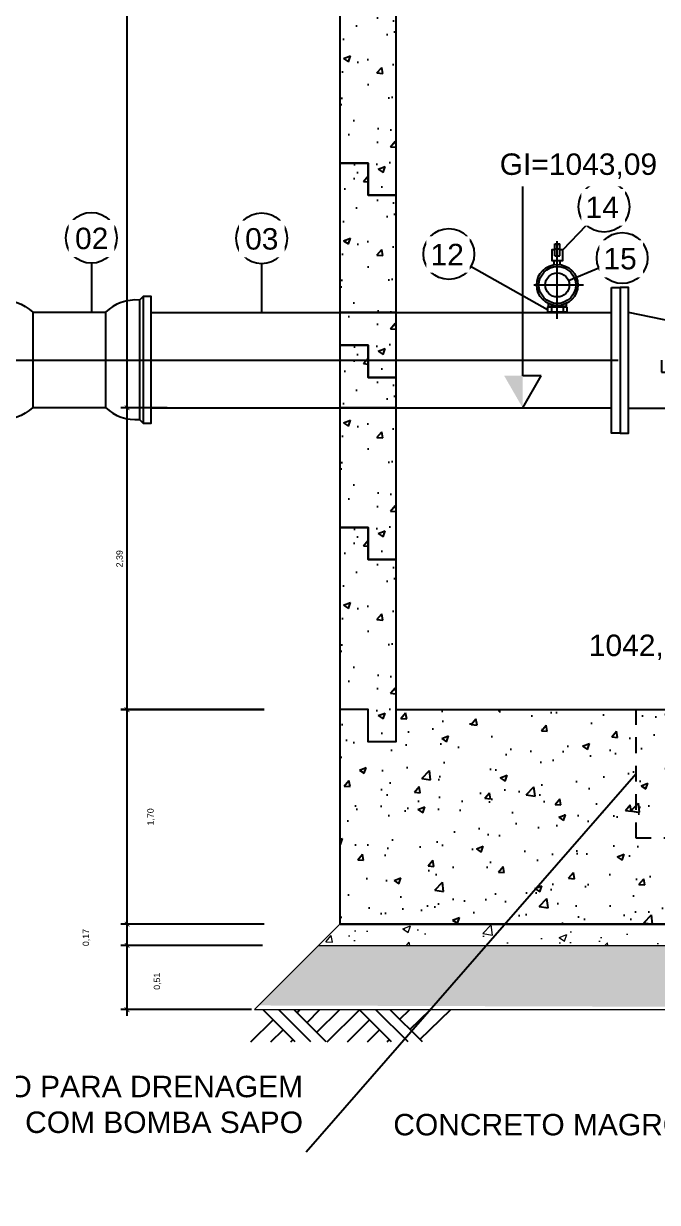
# Model space of a CAD drawing. Extents: x -160 to 364724, y -100 to 7353297.
# Drawn here: x 361672.11 to 361677.14, y 7348029.92 to 7348039.26 of the extents above; entities that cross this region are included whole.
import ezdxf
from ezdxf.enums import TextEntityAlignment as Align

# ---------------------------------------------------------------- set-up
doc = ezdxf.new("R2010")
doc.units = 0
doc.header["$LTSCALE"] = 5
for name, pattern in [('HIDDEN', [0.375, 0.25, -0.125]), ('SGC_DASHDOT', [1, 0.5, -0.25, 0, -0.25]), ('SGC_HIDDEN', [0.375, 0.25, -0.125])]:
    doc.linetypes.add(name, pattern=pattern)
doc.layers.add('00-trabalho', color=7, linetype='Continuous', lineweight=25)
for name, color, linetype in [('01-CONTINUA', 1, 'Continuous'), ('BOLA LM', 1, 'Continuous'), ('CONEXÃO', 4, 'Continuous'), ('FLANGES', 2, 'Continuous'), ('GER-SIMBOLOS', 1, 'Continuous'), ('HACHURAS', 1, 'Continuous'), ('PAREDE CONCRETO CORTE', 5, 'Continuous'), ('PROJECAO', 1, 'HIDDEN'), ('Q-PLATO', 5, 'Continuous'), ('SANC_COTAS', 1, 'Continuous'), ('SANC_TEXTO', 2, 'Continuous'), ('SGC-Conexoes (Linhas Externas)', 3, 'Continuous'), ('SGC-Eixos', 253, 'SGC_DASHDOT'), ('SGC-PONTAS', 1, 'SGC_HIDDEN'), ('SGC-Tubos (Desenho Bifilar)', 3, 'Continuous'), ('VEGETAÇÃO', 7, 'Continuous')]:
    doc.layers.add(name, color=color, linetype=linetype)
doc.styles.add('R-80', font='arial.ttf')
doc.styles.get("Standard").update_dxf_attribs({"font": 'arial.ttf'})
doc.dimstyles.new('GERAL - 25', dxfattribs={"dimscale": 0.025, "dimtxt": 2, "dimasz": 1.5, "dimexe": 2, "dimexo": 1, "dimgap": 1, "dimtad": 1, "dimzin": 0, "dimtxsty": 'R-80', "dimblk": 'ARCHTICK', "dimcen": 0, "dimdle": 2, "dimclrd": 1, "dimclre": 1, "dimclrt": 2, "dimadec": 0, "dimazin": 0, "dimtfac": 0.5, "dimtmove": 2, "dimatfit": 3, "dimldrblk": 'OPEN90', "dimfxl": 1, "dimtolj": 1, "dimtzin": 0, "dimarcsym": 0})
doc.dimstyles.new('LEADER - 25', dxfattribs={"dimscale": 0.025, "dimtxt": 2, "dimasz": 1.5, "dimexe": 2, "dimexo": 1, "dimgap": 1, "dimtad": 1, "dimzin": 0, "dimtxsty": 'R-80', "dimcen": 0, "dimdle": 2, "dimclrd": 1, "dimclre": 1, "dimclrt": 2, "dimadec": 0, "dimazin": 0, "dimtfac": 0.5, "dimtmove": 2, "dimatfit": 3, "dimfxl": 1, "dimtolj": 1, "dimtzin": 0, "dimarcsym": 0})

# ---------------------------------------------------------------- blocks, each defined once
blk = doc.blocks.new('A$Cbd690669')
at = {"layer": 'FLANGES'}
for points in [[(0, -0.17), (0, 0.17), (0.02, 0.17), (0.02, -0.17)], [(0.3, -0.115), (0.3, 0.17), (0.281, 0.17), (0.281, -0.115)]]:
    blk.add_lwpolyline(points, close=True, dxfattribs=at)
at = {"layer": 'SGC-Conexoes (Linhas Externas)'}
for p, q in [((0.281, 0.1125), (0.02, 0.1125)), ((0.281, -0.0575), (0.02, -0.111))]:
    blk.add_line(p, q, dxfattribs=at)
blk = doc.blocks.new('_ARCHTICK')
at = {"color": 0, "linetype": 'ByBlock', "const_width": 0.15}
blk.add_lwpolyline([(-0.5, -0.5), (0.5, 0.5)], dxfattribs=at)
blk = doc.blocks.new('*D446')
at = {"layer": 'Defpoints', "color": 0, "transparency": 16777216}
for p in [(361672.9339, 7348036.2119), (361673.2767, 7348036.2119), (361674.0451, 7348033.8204)]:
    blk.add_point(p, dxfattribs=at)
at = {"layer": 'SANC_COTAS', "color": 1, "lineweight": -2, "transparency": 16777216}
for p, q in [((361672.9339, 7348033.7704), (361672.9339, 7348036.2619)), ((361673.2517, 7348036.2119), (361672.8839, 7348036.2119)), ((361674.0201, 7348033.8204), (361672.8839, 7348033.8204))]:
    blk.add_line(p, q, dxfattribs=at)
at = {"layer": 'SANC_COTAS', "color": 1, "lineweight": -2, "transparency": 16777216, "xscale": 0.03750000000000001, "yscale": 0.03750000000000001, "zscale": 0.03750000000000001}
for p, rotation in [((361672.9339, 7348036.2119), 90), ((361672.9339, 7348033.8204), 270)]:
    blk.add_blockref('_ARCHTICK', p, dxfattribs=dict(at, rotation=rotation))
at = {"layer": 'SANC_COTAS', "color": 2, "transparency": 16777216, "insert": (361672.8788, 7348035.0162), "char_height": 0.05, "attachment_point": 5, "rotation": 90, "style": 'R-80'}
blk.add_mtext('\\A1;2,39', dxfattribs=at)
blk = doc.blocks.new('_Open90')
at = {"color": 0, "linetype": 'ByBlock', "lineweight": -2}
for p, q in [((0, 0), (-1, 0)), ((-0.5, 0.5), (0, 0)), ((0, 0), (-0.5, -0.5))]:
    blk.add_line(p, q, dxfattribs=at)
blk = doc.blocks.new('*D447')
at = {"layer": 'Defpoints', "color": 0, "transparency": 16777216}
for p in [(361672.9339, 7348047.8645), (361674.0954, 7348047.8645), (361673.2767, 7348036.2119)]:
    blk.add_point(p, dxfattribs=at)
at = {"layer": 'SANC_COTAS', "color": 1, "lineweight": -2, "transparency": 16777216}
for p, q in [((361672.9339, 7348036.1619), (361672.9339, 7348047.9145)), ((361674.0704, 7348047.8645), (361672.8839, 7348047.8645)), ((361673.2517, 7348036.2119), (361672.8839, 7348036.2119))]:
    blk.add_line(p, q, dxfattribs=at)
at = {"layer": 'SANC_COTAS', "color": 1, "lineweight": -2, "transparency": 16777216, "xscale": 0.03750000000000001, "yscale": 0.03750000000000001, "zscale": 0.03750000000000001}
for p, rotation in [((361672.9339, 7348047.8645), 90), ((361672.9339, 7348036.2119), 270)]:
    blk.add_blockref('_ARCHTICK', p, dxfattribs=dict(at, rotation=rotation))
at = {"layer": 'SANC_COTAS', "color": 2, "transparency": 16777216, "insert": (361672.8788, 7348042.0382), "char_height": 0.05, "attachment_point": 5, "rotation": 90, "style": 'R-80'}
blk.add_mtext('\\A1;11,65', dxfattribs=at)
blk = doc.blocks.new('NIVEL2')
at = {"linetype": 'Continuous'}
for p, q in [((0, 0.6), (0.346, 0.6)), ((0, 0), (0.173, 0.3)), ((0.173, 0.3), (0, 0.3))]:
    blk.add_line(p, q, dxfattribs=at)
blk.add_line((0, 0.3), (0, 0.6))
blk.add_solid([(0, 0.3), (-0.173, 0.3), (0, 0)], dxfattribs=at)
at = {"color": 0, "linetype": 'Continuous'}
blk.add_attdef('COTA-DIR', text='', height=0.2, dxfattribs=at).set_placement((0.426, 0.6), align=Align.MIDDLE_LEFT)
blk = doc.blocks.new('*D440')
at = {"layer": 'Defpoints', "color": 0, "transparency": 16777216}
for p in [(361672.9339, 7348032.1207), (361674.0451, 7348032.1207), (361674.0329, 7348031.9519)]:
    blk.add_point(p, dxfattribs=at)
at = {"layer": 'SANC_COTAS', "color": 1, "lineweight": -2, "transparency": 16777216}
for p, q in [((361674.0201, 7348032.1207), (361672.8839, 7348032.1207)), ((361672.9339, 7348031.9019), (361672.9339, 7348032.1707)), ((361674.0079, 7348031.9519), (361672.8839, 7348031.9519))]:
    blk.add_line(p, q, dxfattribs=at)
at = {"layer": 'SANC_COTAS', "color": 1, "lineweight": -2, "transparency": 16777216, "xscale": 0.03750000000000001, "yscale": 0.03750000000000001, "zscale": 0.03750000000000001}
for p, rotation in [((361672.9339, 7348032.1207), 90), ((361672.9339, 7348031.9519), 270)]:
    blk.add_blockref('_ARCHTICK', p, dxfattribs=dict(at, rotation=rotation))
at = {"layer": 'SANC_COTAS', "color": 2, "transparency": 16777216, "insert": (361672.6124, 7348032.0146), "char_height": 0.05, "attachment_point": 5, "rotation": 90, "style": 'R-80'}
blk.add_mtext('\\A1;0,17', dxfattribs=at)
blk = doc.blocks.new('*D441')
at = {"layer": 'Defpoints', "color": 0, "transparency": 16777216}
for p in [(361672.9339, 7348033.8194), (361674.0451, 7348033.8194), (361674.0451, 7348032.1218)]:
    blk.add_point(p, dxfattribs=at)
at = {"layer": 'SANC_COTAS', "color": 1, "lineweight": -2, "transparency": 16777216}
for p, q in [((361674.0201, 7348033.8194), (361672.8839, 7348033.8194)), ((361672.9339, 7348032.0718), (361672.9339, 7348033.8694)), ((361674.0201, 7348032.1218), (361672.8839, 7348032.1218))]:
    blk.add_line(p, q, dxfattribs=at)
at = {"layer": 'SANC_COTAS', "color": 1, "lineweight": -2, "transparency": 16777216, "xscale": 0.03750000000000001, "yscale": 0.03750000000000001, "zscale": 0.03750000000000001}
for p, rotation in [((361672.9339, 7348033.8194), 90), ((361672.9339, 7348032.1218), 270)]:
    blk.add_blockref('_ARCHTICK', p, dxfattribs=dict(at, rotation=rotation))
at = {"layer": 'SANC_COTAS', "color": 2, "transparency": 16777216, "insert": (361673.1244, 7348032.9706), "char_height": 0.05, "attachment_point": 5, "rotation": 90, "style": 'R-80'}
blk.add_mtext('\\A1;1,70', dxfattribs=at)
blk = doc.blocks.new('*D442')
at = {"layer": 'Defpoints', "color": 0, "transparency": 16777216}
for p in [(361672.9339, 7348031.9519), (361674.0329, 7348031.9519), (361673.9442, 7348031.4434)]:
    blk.add_point(p, dxfattribs=at)
at = {"layer": 'SANC_COTAS', "color": 1, "lineweight": -2, "transparency": 16777216}
for p, q in [((361674.0079, 7348031.9519), (361672.8839, 7348031.9519)), ((361672.9339, 7348031.3934), (361672.9339, 7348032.0019)), ((361673.9192, 7348031.4434), (361672.8839, 7348031.4434))]:
    blk.add_line(p, q, dxfattribs=at)
at = {"layer": 'SANC_COTAS', "color": 1, "lineweight": -2, "transparency": 16777216, "xscale": 0.03750000000000001, "yscale": 0.03750000000000001, "zscale": 0.03750000000000001}
for p, rotation in [((361672.9339, 7348031.9519), 90), ((361672.9339, 7348031.4434), 270)]:
    blk.add_blockref('_ARCHTICK', p, dxfattribs=dict(at, rotation=rotation))
at = {"layer": 'SANC_COTAS', "color": 2, "transparency": 16777216, "insert": (361673.1755, 7348031.6686), "char_height": 0.05, "attachment_point": 5, "rotation": 90, "style": 'R-80'}
blk.add_mtext('\\A1;0,51', dxfattribs=at)
blk = doc.blocks.new('*U348')
at = {"layer": 'GER-SIMBOLOS'}
for p, q in [((-0.587, -0.3), (-0.287, 0)), ((-0.454, -0.3), (-0.154, 0)), ((-0.3, -0.3), (0, 0)), ((0.3, -0.3), (0, 0)), ((0.31, -0.3), (0.61, 0)), ((0.453, -0.3), (0.753, 0)), ((0.599, -0.3), (0.899, 0)), ((-0.563, -0.276), (-0.849, 0)), ((-0.47, -0.183), (-0.659, 0)), ((-0.377, -0.089), (-0.466, 0)), ((0.113, -0.3), (-0.094, -0.094)), ((0.393, -0.207), (0.186, 0)), ((0.486, -0.114), (0.373, 0)), ((0.579, -0.021), (0.559, 0)), ((1.013, -0.3), (0.806, -0.094)), ((-0.074, -0.3), (-0.187, -0.187)), ((0.826, -0.3), (0.713, -0.187)), ((-0.26, -0.3), (-0.28, -0.28)), ((0.64, -0.3), (0.62, -0.28))]:
    blk.add_line(p, q, dxfattribs=at)

msp = doc.modelspace()

# ---------------------------------------------------------------- hatches: boundary and pattern name
at = {"layer": '01-CONTINUA'}
h = msp.add_hatch(dxfattribs=at)
h.set_pattern_fill('GRAVEL', color=9, scale=0.013589)
h.set_pattern_definition([(228.0128, (361682.282423, 7348031.751022), (-2.76129573, -3.1064577), [0.046437, -4.597243]), (184.96974, (361682.251359, 7348031.716506), (4.141943593, 0.345161986), [0.079687, -7.888996]), (132.51045, (361682.171972, 7348031.709603), (3.451619664, -3.79678163), [0.056188, -5.5626415]), (267.2737, (361682.037358, 7348031.623312), (0.345161967, 6.903239325), [0.072566, -7.184049]), (292.83365, (361682.033907, 7348031.550828), (-1.72580983, 4.141943595), [0.071157, -7.044539]), (357.2737, (361682.06152, 7348031.485248), (-6.903239325, 0.345161967), [0.072566, -7.184049]), (37.69424, (361682.134004, 7348031.481796), (-4.487105561, -3.451619663), [0.095965, -9.500531]), (72.25533, (361682.20994, 7348031.540474), (2.416133764, 7.593563257), [0.090601, -8.96949]), (121.42957, (361682.237552, 7348031.626764), (-2.76129573, 4.48710556), [0.072812, -7.208388]), (175.23636, (361682.199585, 7348031.688893), (3.79678163, -0.34516197), [0.083126, -4.073174]), (222.39744, (361682.116746, 7348031.695796), (-4.141943595, -3.796781629), [0.1075, -10.6425083]), (138.81407, (361682.37907, 7348031.61986), (-2.41613376, 2.0709718), [0.036691, -3.632431]), (171.46923, (361682.351456, 7348031.644022), (4.48710556, -0.69032393), [0.0698045, -6.910664]), (225, (361682.28242, 7348031.65438), (-5e-17, -0.345162), [0.048813, -0.43932]), (203.1986, (361682.25826, 7348031.695796), (1.72580983, 0.69032393), [0.026287, -2.602388]), (291.8014, (361682.2341, 7348031.68544), (-0.34516197, 1.0354859), [0.037175, -1.821579]), (30.96376, (361682.24791, 7348031.650925), (1.0354859, 0.69032393), [0.060379, -1.952244]), (161.565, (361682.29968, 7348031.68199), (0.690324, -0.345162), [0.04366, -1.047838]), (16.38954, (361682.033907, 7348031.685442), (3.451619663, 1.0354859), [0.061163, -6.055123]), (70.34618, (361682.092584, 7348031.7027), (-1.380647865, -3.79678163), [0.051312, -5.079889]), (293.1986, (361682.29968, 7348031.751022), (-0.69032393, 1.72580983), [0.052573, -2.576102]), (343.61046, (361682.320391, 7348031.7027), (-3.451619663, 1.0354859), [0.061163, -6.055123]), (339.44395, (361682.033907, 7348031.47144), (-1.72580983, 0.69032393), [0.058981, -2.890084]), (294.77514, (361682.089133, 7348031.450731), (-1.72580983, 3.79678163), [0.04942, -4.892548]), (66.8014, (361682.303133, 7348031.40586), (0.69032393, 1.72580983), [0.052573, -2.576102]), (17.35402, (361682.323843, 7348031.454183), (-4.48710556, -1.380647865), [0.05786, -5.728109]), (69.44395, (361682.134004, 7348031.40586), (-0.69032393, -1.72580983), [0.029491, -2.919574]), (101.3099, (361682.282423, 7348031.40586), (-0.34516197, 1.38064787), [0.0176, -1.742388]), (165.9638, (361682.27897, 7348031.42312), (1.0354859, -0.345162), [0.071157, -1.351982]), (186.009, (361682.20994, 7348031.440377), (3.451619663, 0.345161966), [0.065943, -6.528367]), (303.6901, (361682.24791, 7348031.61986), (-0.345162, 0.6903239), [0.04978, -1.194719]), (353.15723, (361682.27552, 7348031.578441), (5.867753426, -0.690323932), [0.08691, -8.6040465]), (60.9454, (361682.36181, 7348031.568087), (-1.38064787, -2.41613376), [0.035536, -3.518123]), (90, (361682.37907, 7348031.59915), (-0.345162, 0.345162), [0.02071, -0.324452]), (120.25644, (361682.203036, 7348031.450731), (1.380647865, -2.416133764), [0.047951, -4.747192]), (48.0128, (361682.178875, 7348031.49215), (2.76129573, 3.1064577), [0.092873, -4.550806]), (0, (361682.241, 7348031.5612), (0.345162, 0.345162), [0.089742, -0.25542]), (325.30485, (361682.330746, 7348031.561183), (3.451619664, -2.41613376), [0.054575, -5.402915]), (254.0546, (361682.375617, 7348031.53012), (-0.34516197, -1.38064787), [0.050256, -2.462561]), (207.64598, (361682.36181, 7348031.481796), (-6.55807736, -3.451619662), [0.081826, -8.10077]), (175.42608, (361682.289327, 7348031.443828), (-4.487105561, 0.345161966), [0.086566, -8.570052])])
h.paths.add_polyline_path([(361674.4528, 7348031.9519), (361684.1487, 7348031.9519), (361684.6573, 7348031.4434), (361673.9775, 7348031.4766)])
at = {"layer": 'HACHURAS', "lineweight": 9}
h = msp.add_hatch(dxfattribs=at)
h.set_pattern_fill('AR-CONC', color=256, scale=0.003397, style=0)
h.set_pattern_definition([(50, (361778.25495, 7348083.57145), (0.6189293, -0.0541493), [0.064718, -0.7118966]), (355, (361778.25495, 7348083.57145), (-0.1197312, 0.6490704), [0.0517743, -0.5695192]), (100.45144, (361778.3065, 7348083.56694), (0.499198, 0.594921), [0.0550017, -0.6050195]), (46.1842, (361778.25495, 7348083.744), (0.920927, -0.142829), [0.097077, -1.067845]), (96.6356, (361778.3317, 7348083.7321), (0.8065244, 0.840572), [0.082503, -0.90753]), (351.18415, (361778.255, 7348083.744), (0.806524, 0.840572), [0.077661, -0.854275]), (21, (361778.34124, 7348083.7009), (0.515074, -0.3474218), [0.064718, -0.7118966]), (326, (361778.34124, 7348083.7009), (0.2099578, 0.625735), [0.0517743, -0.5695172]), (71.45144, (361778.38417, 7348083.67193), (0.7250318, 0.2783132), [0.0550017, -0.6050184]), (37.5, (361778.25495, 7348083.57145), (0.0104928, 0.28725574), [0, -0.562614, 0, -0.5781463, 0, -0.5716745]), (7.5, (361778.25495, 7348083.57145), (0.227004, 0.3403398), [0, -0.3296297, 0, -0.5496704, 0, -0.2178835]), (327.5, (361778.06252, 7348083.57145), (0.46063697, -0.01946205), [0, -0.2157262, 0, -0.6730658, 0, -0.8931066]), (317.5, (361777.97623, 7348083.57145), (0.5032339, 0.0863805), [0, -0.2804441, 0, -0.4469847, 0, -0.6342351])])
h.paths.add_polyline_path([(361674.6226, 7348032.1218), (361683.9883, 7348032.1218), (361684.1487, 7348031.9519), (361674.4528, 7348031.9519)])
at = {"layer": 'VEGETAÇÃO'}
h = msp.add_hatch(dxfattribs=at)
h.set_pattern_fill('AR-CONC', color=1, scale=0.003058)
h.set_pattern_definition([(50, (361730.22297, 7348042.072), (0.5570364, -0.0487343), [0.058246, -0.640707]), (355, (361730.22297, 7348042.072), (-0.107758, 0.5841634), [0.046597, -0.5125673]), (100.4514, (361730.2694, 7348042.06794), (0.4492783, 0.535429), [0.0495016, -0.5445175]), (46.1842, (361730.223, 7348042.2273), (0.828834, -0.128546), [0.087369, -0.96106]), (96.6356, (361730.29204, 7348042.2166), (0.725872, 0.756515), [0.074252, -0.816777]), (351.1842, (361730.223, 7348042.2273), (0.725872, 0.756515), [0.069895, -0.768847]), (21, (361730.30063, 7348042.1885), (0.4635666, -0.3126796), [0.058246, -0.640707]), (326, (361730.30063, 7348042.1885), (0.188962, 0.5631615), [0.046597, -0.5125655]), (71.4514, (361730.33926, 7348042.16243), (0.6525286, 0.250482), [0.0495016, -0.5445166]), (37.5, (361730.22297, 7348042.072), (0.0094435, 0.2585302), [0, -0.5063526, 0, -0.5203317, 0, -0.514507]), (7.5, (361730.22297, 7348042.072), (0.2043036, 0.3063058), [0, -0.2966667, 0, -0.4947034, 0, -0.1960951]), (327.5, (361730.04979, 7348042.072), (0.4145733, -0.01751585), [0, -0.1941536, 0, -0.6057593, 0, -0.803796]), (317.5, (361729.97212, 7348042.072), (0.4529105, 0.0777424), [0, -0.2523997, 0, -0.4022863, 0, -0.5708116])])
h.paths.add_polyline_path([(361674.6226, 7348038.1514), (361674.6226, 7348039.5952), (361674.8434, 7348039.5952), (361674.8434, 7348039.3404), (361675.0643, 7348039.3404), (361675.0643, 7348037.8966), (361674.8434, 7348037.8966), (361674.8434, 7348038.1514)])
h = msp.add_hatch(dxfattribs=at)
h.set_pattern_fill('AR-CONC', color=1, scale=0.003058)
h.set_pattern_definition([(50, (361730.22297, 7348040.6287), (0.5570364, -0.0487343), [0.058246, -0.640707]), (355, (361730.22297, 7348040.6287), (-0.107758, 0.5841634), [0.046597, -0.5125673]), (100.4514, (361730.2694, 7348040.62464), (0.4492783, 0.535429), [0.0495016, -0.5445175]), (46.1842, (361730.223, 7348040.784), (0.828834, -0.128546), [0.087369, -0.96106]), (96.6356, (361730.29204, 7348040.7733), (0.725872, 0.756515), [0.074252, -0.816777]), (351.1842, (361730.223, 7348040.784), (0.725872, 0.756515), [0.069895, -0.768847]), (21, (361730.30063, 7348040.7452), (0.4635666, -0.3126796), [0.058246, -0.640707]), (326, (361730.30063, 7348040.7452), (0.188962, 0.5631615), [0.046597, -0.5125655]), (71.4514, (361730.33926, 7348040.71914), (0.6525286, 0.250482), [0.0495016, -0.5445166]), (37.5, (361730.22297, 7348040.6287), (0.0094435, 0.2585302), [0, -0.5063526, 0, -0.5203317, 0, -0.514507]), (7.5, (361730.22297, 7348040.6287), (0.2043036, 0.3063058), [0, -0.2966667, 0, -0.4947034, 0, -0.1960951]), (327.5, (361730.04979, 7348040.6287), (0.4145733, -0.01751585), [0, -0.1941536, 0, -0.6057593, 0, -0.803796]), (317.5, (361729.97212, 7348040.6287), (0.4529105, 0.0777424), [0, -0.2523997, 0, -0.4022863, 0, -0.5708116])])
h.paths.add_polyline_path([(361674.6226, 7348036.7081), (361674.6226, 7348038.1519), (361674.8434, 7348038.1519), (361674.8434, 7348037.8971), (361675.0643, 7348037.8971), (361675.0643, 7348036.4533), (361674.8434, 7348036.4533), (361674.8434, 7348036.7081)])
h = msp.add_hatch(dxfattribs=at)
h.set_pattern_fill('AR-CONC', color=1, scale=0.003058)
h.set_pattern_definition([(50, (361730.22297, 7348039.18487), (0.5570364, -0.0487343), [0.058246, -0.640707]), (355, (361730.22297, 7348039.18487), (-0.107758, 0.5841634), [0.046597, -0.5125673]), (100.4514, (361730.2694, 7348039.1808), (0.4492783, 0.535429), [0.0495016, -0.5445175]), (46.1842, (361730.223, 7348039.3402), (0.828834, -0.128546), [0.087369, -0.96106]), (96.6356, (361730.29204, 7348039.3295), (0.725872, 0.756515), [0.074252, -0.816777]), (351.1842, (361730.223, 7348039.3402), (0.725872, 0.756515), [0.069895, -0.768847]), (21, (361730.30063, 7348039.30136), (0.4635666, -0.3126796), [0.058246, -0.640707]), (326, (361730.30063, 7348039.30136), (0.188962, 0.5631615), [0.046597, -0.5125655]), (71.4514, (361730.33926, 7348039.2753), (0.6525286, 0.250482), [0.0495016, -0.5445166]), (37.5, (361730.22297, 7348039.18487), (0.0094435, 0.2585302), [0, -0.5063526, 0, -0.5203317, 0, -0.514507]), (7.5, (361730.22297, 7348039.18487), (0.2043036, 0.3063058), [0, -0.2966667, 0, -0.4947034, 0, -0.1960951]), (327.5, (361730.04979, 7348039.18487), (0.4145733, -0.01751585), [0, -0.1941536, 0, -0.6057593, 0, -0.803796]), (317.5, (361729.97212, 7348039.18487), (0.4529105, 0.0777424), [0, -0.2523997, 0, -0.4022863, 0, -0.5708116])])
h.paths.add_polyline_path([(361674.6226, 7348035.2642), (361674.6226, 7348036.7081), (361674.8434, 7348036.7081), (361674.8434, 7348036.4533), (361675.0643, 7348036.4533), (361675.0643, 7348035.0094), (361674.8434, 7348035.0094), (361674.8434, 7348035.2642)])
h = msp.add_hatch(dxfattribs=at)
h.set_pattern_fill('AR-CONC', color=1, scale=0.003058)
h.set_pattern_definition([(50, (361730.22297, 7348037.74103), (0.5570364, -0.0487343), [0.058246, -0.640707]), (355, (361730.22297, 7348037.74103), (-0.107758, 0.5841634), [0.046597, -0.5125673]), (100.4514, (361730.2694, 7348037.73697), (0.4492783, 0.535429), [0.0495016, -0.5445175]), (46.1842, (361730.223, 7348037.89636), (0.828834, -0.128546), [0.087369, -0.96106]), (96.6356, (361730.29204, 7348037.88564), (0.725872, 0.756515), [0.074252, -0.816777]), (351.1842, (361730.223, 7348037.89636), (0.725872, 0.756515), [0.069895, -0.768847]), (21, (361730.30063, 7348037.85752), (0.4635666, -0.3126796), [0.058246, -0.640707]), (326, (361730.30063, 7348037.8575), (0.188962, 0.5631615), [0.046597, -0.5125655]), (71.4514, (361730.33926, 7348037.83147), (0.6525286, 0.250482), [0.0495016, -0.5445166]), (37.5, (361730.22297, 7348037.74103), (0.0094435, 0.2585302), [0, -0.5063526, 0, -0.5203317, 0, -0.514507]), (7.5, (361730.22297, 7348037.74103), (0.2043036, 0.3063058), [0, -0.2966667, 0, -0.4947034, 0, -0.1960951]), (327.5, (361730.04979, 7348037.74103), (0.4145733, -0.01751585), [0, -0.1941536, 0, -0.6057593, 0, -0.803796]), (317.5, (361729.97212, 7348037.74103), (0.4529105, 0.0777424), [0, -0.2523997, 0, -0.4022863, 0, -0.5708116])])
h.paths.add_polyline_path([(361674.6226, 7348033.8204), (361674.6226, 7348035.2642), (361674.8434, 7348035.2642), (361674.8434, 7348035.0094), (361675.0643, 7348035.0094), (361675.0643, 7348033.5656), (361674.8434, 7348033.5656), (361674.8434, 7348033.8204)])
h = msp.add_hatch(dxfattribs=at)
h.set_pattern_fill('AR-CONC', color=1, scale=0.003058)
h.set_pattern_definition([(50, (361683.3508, 7348033.60356), (0.557036, -0.048734), [0.058246, -0.640707]), (355, (361683.3508, 7348033.60356), (-0.107758, 0.584163), [0.046597, -0.512567]), (100.4514, (361683.3972, 7348033.5995), (0.449278, 0.53543), [0.0495, -0.544518]), (46.184, (361683.3508, 7348033.7589), (0.828834, -0.128546), [0.08737, -0.96106]), (96.636, (361683.4199, 7348033.7482), (0.72587, 0.756515), [0.07425, -0.81678]), (351.184, (361683.3508, 7348033.7589), (0.72587, 0.756515), [0.069895, -0.76885]), (21, (361683.42847, 7348033.72005), (0.463567, -0.31268), [0.058246, -0.640707]), (326, (361683.42847, 7348033.72005), (0.188962, 0.56316), [0.046597, -0.512566]), (71.4514, (361683.4671, 7348033.694), (0.65253, 0.250482), [0.0495, -0.544517]), (37.5, (361683.3508, 7348033.60356), (0.0094435, 0.25853), [0, -0.506353, 0, -0.520332, 0, -0.514507]), (7.5, (361683.3508, 7348033.60356), (0.204304, 0.306306), [0, -0.296667, 0, -0.494703, 0, -0.196095]), (327.5, (361683.17762, 7348033.60356), (0.4145733, -0.017516), [0, -0.194154, 0, -0.605759, 0, -0.803796]), (317.5, (361683.09996, 7348033.60356), (0.45291, 0.077742), [0, -0.2524, 0, -0.402286, 0, -0.570812])])
h.paths.add_polyline_path([(361674.6226, 7348033.8204), (361676.3213, 7348033.8204), (361674.8434, 7348033.8204), (361674.8434, 7348033.5656), (361675.0643, 7348033.5656), (361675.0643, 7348033.8204), (361683.5574, 7348033.8204), (361683.5574, 7348033.5656), (361683.7782, 7348033.5656), (361683.7782, 7348033.8204), (361682.3004, 7348033.8204), (361683.9883, 7348033.8204), (361683.9883, 7348032.1218), (361674.6226, 7348032.1218)])

# ---------------------------------------------------------------- linework, layer by layer
at = {"layer": 'BOLA LM'}
for p, q in [((361676.3872, 7348037.4641), (361676.574, 7348037.6596)), ((361672.6511, 7348037.3569), (361672.6511, 7348036.9694)), ((361674.0005, 7348037.3537), (361674.0005, 7348036.9661)), ((361675.6597, 7348037.3316), (361676.2647, 7348036.9908)), ((361676.4309, 7348037.2217), (361676.6708, 7348037.3212))]:
    msp.add_line(p, q, dxfattribs=at)
for centre in [(361676.7132, 7348037.8053), (361672.6511, 7348037.5584), (361674.0005, 7348037.5552), (361675.4841, 7348037.4305), (361676.857, 7348037.3983)]:
    msp.add_circle(centre, 0.2015, dxfattribs=at)
at = {"layer": 'CONEXÃO', "color": 1}
for p, q in [((361676.3226, 7348037.4171), (361676.3226, 7348037.5114)), ((361676.3226, 7348037.5114), (361676.3634, 7348037.5114)), ((361676.3226, 7348037.508), (361676.3634, 7348037.508)), ((361676.3226, 7348037.4707), (361676.3634, 7348037.4707)), ((361676.3634, 7348037.4171), (361676.3634, 7348037.5114)), ((361676.3192, 7348037.3466), (361676.3192, 7348037.3792)), ((361676.3226, 7348037.4171), (361676.3634, 7348037.4171)), ((361676.3668, 7348037.3466), (361676.3668, 7348037.3792)), ((361676.2783, 7348037.0154), (361676.2783, 7348037.0086)), ((361676.2783, 7348036.9729), (361676.2783, 7348036.9661)), ((361676.2968, 7348037.0086), (361676.2968, 7348036.9729)), ((361676.3893, 7348037.0086), (361676.3893, 7348036.9729)), ((361676.4077, 7348037.0154), (361676.4077, 7348037.0086)), ((361676.4077, 7348036.9729), (361676.4077, 7348036.9661)), ((361676.4077, 7348036.9661), (361676.2783, 7348036.9661))]:
    msp.add_line(p, q, dxfattribs=at)
for points in [[(361676.3226, 7348037.4641), (361676.2989, 7348037.4641), (361676.2989, 7348037.3792), (361676.3872, 7348037.3792), (361676.3872, 7348037.4641), (361676.3634, 7348037.4641)], [(361676.2707, 7348037.0391), (361676.2707, 7348037.0154), (361676.4154, 7348037.0154), (361676.4154, 7348037.0391)], [(361676.4077, 7348037.0154), (361676.2783, 7348037.0154)]]:
    msp.add_lwpolyline(points, dxfattribs=at)
msp.add_lwpolyline([(361676.4213, 7348037.0086), (361676.2647, 7348037.0086), (361676.2647, 7348036.9729), (361676.4213, 7348036.9729)], close=True, dxfattribs=at)
for radius in [0.1631, 0.1461, 0.0951]:
    msp.add_circle((361676.343, 7348037.1853), radius, dxfattribs=at)
at = {"layer": 'FLANGES'}
for p, q in [((361673.033, 7348037.0654), (361673.033, 7348036.1191)), ((361673.0627, 7348037.0951), (361673.0627, 7348036.0895))]:
    msp.add_line(p, q, dxfattribs=at)
msp.add_lwpolyline([(361676.7725, 7348037.1666), (361676.8404, 7348037.1666), (361676.8404, 7348036.0115), (361676.7725, 7348036.0115)], close=True, dxfattribs=at)
for points in [[(361672.1862, 7348036.2152, -0.214214), (361671.9168, 7348036.1191), (361671.8872, 7348036.0895), (361671.8244, 7348036.0895), (361671.8244, 7348037.0951), (361671.8872, 7348037.0951), (361671.9168, 7348037.0654, -0.214214), (361672.1862, 7348036.9694)], [(361672.7637, 7348036.2152, 0.214214), (361673.033, 7348036.1191), (361673.0627, 7348036.0895), (361673.1255, 7348036.0895), (361673.1255, 7348037.0951), (361673.0627, 7348037.0951), (361673.033, 7348037.0654, 0.214214), (361672.7637, 7348036.9694)]]:
    msp.add_lwpolyline(points, format="xyb", close=True, dxfattribs=at)
at = {"layer": 'GER-SIMBOLOS', "linetype": 'Continuous'}
for p, q in [((361676.0687, 7348037.9964), (361676.3629, 7348037.9964)), ((361676.0687, 7348036.2119), (361676.2158, 7348036.4667)), ((361676.2158, 7348036.4667), (361676.0687, 7348036.4667))]:
    msp.add_line(p, q, dxfattribs=at)
at = {"layer": 'GER-SIMBOLOS'}
msp.add_line((361676.0687, 7348036.4667), (361676.0687, 7348037.9964), dxfattribs=at)
at = {"layer": 'GER-SIMBOLOS', "linetype": 'Continuous'}
msp.add_solid([(361676.0687, 7348036.4667), (361675.9216, 7348036.4667), (361676.0687, 7348036.2119)], dxfattribs=at)
at = {"layer": 'PAREDE CONCRETO CORTE'}
msp.add_line((361674.6226, 7348032.1218), (361683.9883, 7348032.1218), dxfattribs=at)
at = {"layer": 'PAREDE CONCRETO CORTE', "flags": 128}
for points in [[(361674.6226, 7348038.1514), (361674.6226, 7348039.5952), (361674.8434, 7348039.5952), (361674.8434, 7348039.3404), (361675.0643, 7348039.3404), (361675.0643, 7348037.8966), (361674.8434, 7348037.8966), (361674.8434, 7348038.1514)], [(361674.6226, 7348036.7075), (361674.6226, 7348038.1514), (361674.8434, 7348038.1514), (361674.8434, 7348037.8966), (361675.0643, 7348037.8966), (361675.0643, 7348036.4527), (361674.8434, 7348036.4527), (361674.8434, 7348036.7075)], [(361674.6226, 7348035.2642), (361674.6226, 7348036.7081), (361674.8434, 7348036.7081), (361674.8434, 7348036.4533), (361675.0643, 7348036.4533), (361675.0643, 7348035.0094), (361674.8434, 7348035.0094), (361674.8434, 7348035.2642)], [(361674.6226, 7348033.8204), (361674.6226, 7348035.2642), (361674.8434, 7348035.2642), (361674.8434, 7348035.0094), (361675.0643, 7348035.0094), (361675.0643, 7348033.5656), (361674.8434, 7348033.5656), (361674.8434, 7348033.8204)]]:
    msp.add_lwpolyline(points, close=True, dxfattribs=at)
for points in [[(361683.9991, 7348033.8204), (361683.9991, 7348033.8204), (361683.9883, 7348032.1218), (361674.6226, 7348032.1218), (361674.6226, 7348033.8204), (361674.6226, 7348033.8204)], [(361675.0643, 7348033.8204), (361683.5574, 7348033.8204)]]:
    msp.add_lwpolyline(points, dxfattribs=at)
at = {"layer": 'PROJECAO', "ltscale": 0.1}
msp.add_lwpolyline([(361677.9859, 7348033.8204), (361677.9859, 7348032.8012), (361676.9667, 7348032.8012), (361676.9667, 7348033.8204)], dxfattribs=at)
at = {"layer": 'SANC_COTAS', "linetype": 'Continuous', "lineweight": 13}
msp.add_line((361674.4528, 7348031.9519), (361684.1582, 7348031.9519), dxfattribs=at)
msp.add_lwpolyline([(361674.6237, 7348032.1228), (361673.9442, 7348031.4434), (361684.6573, 7348031.4434), (361683.9883, 7348032.1218)], dxfattribs=at)
at = {"layer": 'SGC-Conexoes (Linhas Externas)'}
for p, q in [((361672.1862, 7348036.9694), (361672.7637, 7348036.9694)), ((361672.1862, 7348036.2152), (361672.7637, 7348036.2152))]:
    msp.add_line(p, q, dxfattribs=at)
at = {"layer": 'SGC-Eixos'}
for p, q in [((361676.343, 7348036.9178), (361676.343, 7348037.5335)), ((361676.1571, 7348037.1853), (361676.5495, 7348037.1853))]:
    msp.add_line(p, q, dxfattribs=at)
at = {"layer": 'SGC-Eixos', "ltscale": 2}
msp.add_lwpolyline([(361671.8244, 7348036.589), (361677.1687, 7348036.589), (361677.1687, 7348036.4956), (361679.0294, 7348036.4956)], dxfattribs=at)
at = {"layer": 'SGC-PONTAS', "ltscale": 1.5}
for p, q in [((361675.0643, 7348036.9661), (361674.6202, 7348036.9661)), ((361675.0643, 7348036.2119), (361674.6202, 7348036.2119))]:
    msp.add_line(p, q, dxfattribs=at)
at = {"layer": 'SGC-Tubos (Desenho Bifilar)'}
for p, q in [((361673.1255, 7348036.9661), (361675.4719, 7348036.9661)), ((361675.0643, 7348036.9661), (361676.7725, 7348036.9661)), ((361673.1255, 7348036.2119), (361675.4719, 7348036.2119)), ((361675.0643, 7348036.2119), (361676.7725, 7348036.2119))]:
    msp.add_line(p, q, dxfattribs=at)

# ---------------------------------------------------------------- block references
at = {"layer": 'GER-SIMBOLOS', "color": 7}
ref = msp.add_blockref('NIVEL2', (361677.8284, 7348033.8204), dxfattribs=dict(at, xscale=-0.849315860434, yscale=0.849315860434, zscale=0.849315860434))
ref.add_attrib('COTA-DIR', '1042,39', dxfattribs={"layer": '00-trabalho', "color": 2, "linetype": 'Continuous', "height": 0.16986, "style": 'R-80'}).set_placement((361676.593, 7348034.33), align=Align.MIDDLE_LEFT)
at = {"layer": 'GER-SIMBOLOS', "xscale": -0.849315860434, "yscale": 0.849315860434, "zscale": 0.849315860434}
msp.add_blockref('*U348', (361674.7754, 7348031.4423), dxfattribs=at)
at = {"layer": 'SANC_COTAS', "xscale": -3.397263447409172, "yscale": 3.397263447409172, "zscale": 3.397263447409172, "rotation": 180}
msp.add_blockref('A$Cbd690669', (361676.8404, 7348036.589), dxfattribs=at)

# ---------------------------------------------------------------- dimensions: what is measured, and where the dimension line sits
at = {"layer": 'SANC_COTAS'}
for base, p1, p2, picture, middle in [((361672.9339, 7348047.8645), (361673.2767, 7348036.2119), (361674.0954, 7348047.8645), '*D447', (361672.8788, 7348042.0382)), ((361672.9339, 7348036.2119), (361674.0451, 7348033.8204), (361673.2767, 7348036.2119), '*D446', (361672.8788, 7348035.0162))]:
    dim = msp.add_linear_dim(base=base, p1=p1, p2=p2, angle=90, dimstyle='GERAL - 25', dxfattribs=at)
    dim.commit()
    dim.dimension.update_dxf_attribs({"geometry": picture, "text_midpoint": middle})
for base, p1, p2, picture, middle in [((361672.9339, 7348033.8194), (361674.0451, 7348032.1218), (361674.0451, 7348033.8194), '*D441', (361673.1244, 7348032.9706)), ((361672.9339, 7348032.1207), (361674.0329, 7348031.9519), (361674.0451, 7348032.1207), '*D440', (361672.6124, 7348032.0146)), ((361672.9339, 7348031.9519), (361673.9442, 7348031.4434), (361674.0329, 7348031.9519), '*D442', (361673.1755, 7348031.6686))]:
    dim = msp.add_linear_dim(base=base, p1=p1, p2=p2, angle=90, dimstyle='GERAL - 25', dxfattribs=at)
    dim.commit()
    dim.dimension.update_dxf_attribs({"geometry": picture, "text_midpoint": middle, "dimtype": 160})

# ---------------------------------------------------------------- leaders
msp.add_leader([(361676.9667, 7348033.3108), (361674.3531, 7348030.3134)], dimstyle='LEADER - 25', dxfattribs=at)

# ---------------------------------------------------------------- next in the draw order: wipeouts: each hides what was drawn before it
for points, layer in [([(361675.8275, 7348037.9658), (361677.3539, 7348037.9658), (361677.3539, 7348038.2869), (361675.8275, 7348038.2869)], 'GER-SIMBOLOS'), ([(361669.6637, 7348030.3639), (361674.3875, 7348030.3639), (361674.3875, 7348030.9789), (361669.6637, 7348030.9789)], 'SANC_COTAS'), ([(361675.004, 7348030.3819), (361680.3896, 7348030.3819), (361680.3896, 7348030.6766), (361675.004, 7348030.6766)], 'SANC_COTAS'), ([(361672.4722, 7348037.4067), (361672.8327, 7348037.4067), (361672.8327, 7348037.6991), (361672.4722, 7348037.6991)], 'SANC_TEXTO'), ([(361673.8198, 7348037.4034), (361674.182, 7348037.4034), (361674.182, 7348037.6958), (361673.8198, 7348037.6958)], 'SANC_TEXTO'), ([(361675.3052, 7348037.2817), (361675.6497, 7348037.2817), (361675.6497, 7348037.5712), (361675.3052, 7348037.5712)], 'SANC_TEXTO'), ([(361676.675, 7348037.2466), (361677.0225, 7348037.2466), (361677.0225, 7348037.539), (361676.675, 7348037.539)], 'SANC_TEXTO')]:
    msp.add_wipeout(points).dxf.layer = layer

# ---------------------------------------------------------------- next in the draw order: texts
at = {"layer": 'GER-SIMBOLOS', "color": 2, "linetype": 'Continuous'}
msp.add_text('GI=1043,09', height=0.16986, dxfattribs=at).set_placement((361675.887, 7348038.1425), align=Align.MIDDLE_LEFT)
at = {"layer": 'SANC_COTAS', "color": 2, "char_height": 0.169863, "attachment_point": 3, "style": 'R-80'}
for s, insert in [('PROJEÇÃO DO POÇO PARA DRENAGEM\\PDE FUNDO COM BOMBA SAPO', (361674.3281, 7348030.9194)), ('CONCRETO MAGRO VER PROJ. ESTRUTURAL', (361680.3301, 7348030.6172))]:
    msp.add_mtext(s, dxfattribs=dict(at, insert=insert))
at = {"layer": 'SANC_TEXTO', "style": 'R-80'}
for s, p in [('02', (361672.6538, 7348037.4691)), ('03', (361674.0014, 7348037.4658)), ('12', (361675.4708, 7348037.3412)), ('15', (361676.8406, 7348037.309))]:
    msp.add_text(s, height=0.16986, dxfattribs=at).set_placement(p, align=Align.CENTER)

# ---------------------------------------------------------------- next in the draw order: wipeouts: each hides what was drawn before it
msp.add_wipeout([(361676.5332, 7348037.6565), (361676.8788, 7348037.6565), (361676.8788, 7348037.9459), (361676.5332, 7348037.9459)]).dxf.layer = 'SANC_TEXTO'

# ---------------------------------------------------------------- next in the draw order: linework, layer by layer
at = {"layer": 'Q-PLATO'}
msp.add_circle((361680.2092, 7348035.5226), 46.9117, dxfattribs=at)

# ---------------------------------------------------------------- next in the draw order: texts
at = {"layer": 'SANC_TEXTO', "style": 'R-80'}
msp.add_text('14', height=0.16986, dxfattribs=at).set_placement((361676.6988, 7348037.7159), align=Align.CENTER)

doc.saveas('drawing.dxf')
